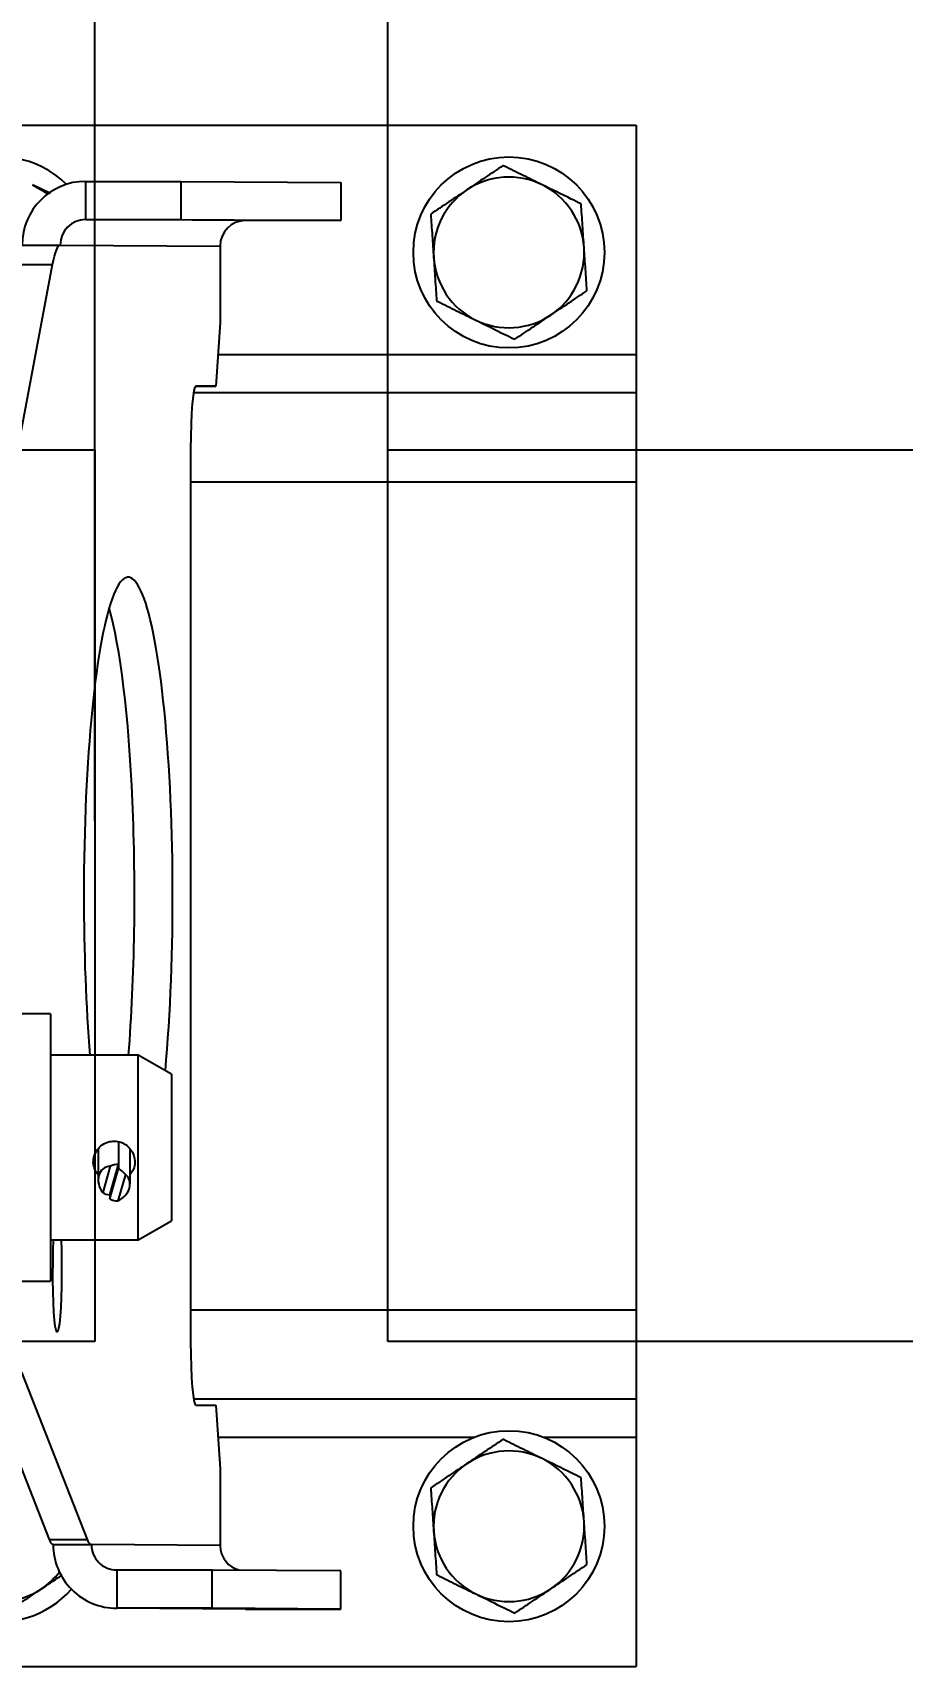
# Model space of a CAD drawing. Header units: millimetres. Extents: x -939 to 77961, y -54291 to 1503.
# Drawn here: x 33927.2 to 34063.8, y -10265.3 to -10008.8 of the extents above; entities that cross this region are included whole.
import ezdxf

# ---------------------------------------------------------------- set-up
doc = ezdxf.new("R2010")
doc.units = ezdxf.units.MM
doc.layers.add('01-Dimension', color=4, linetype='Continuous')
doc.styles.add('GreenexSolar', font='gbeitc.shx', dxfattribs={"width": 0.8, "height": 563.571429})
doc.dimstyles.new('GreenexSolar', dxfattribs={"dimtxt": 3, "dimasz": 1, "dimexe": 0.18, "dimexo": 0.0625, "dimgap": 0.09, "dimtad": 1, "dimtih": 1, "dimtoh": 1, "dimdec": 0, "dimzin": 0, "dimdsep": 46, "dimtxsty": 'GreenexSolar', "dimblk": 'ARCHTICK', "dimcen": 0.09, "dimclrd": 4, "dimclre": 4, "dimclrt": 3, "dimadec": 0, "dimazin": 0, "dimtfac": 1, "dimtdec": 4, "dimtofl": 0, "dimtmove": 0, "dimatfit": 3, "dimfxl": 1, "dimtolj": 1, "dimtzin": 0, "dimarcsym": 0})

# ---------------------------------------------------------------- blocks, each defined once
blk = doc.blocks.new('*U104')
at = {"color": 7, "linetype": 'Continuous', "lineweight": 25}
for p, q in [((57, 121), (177, 121)), ((177, 121), (177, 85)), ((84.99, 110.26), (82.21, 111.63)), ((90.54, 112.15), (105.5, 112.15)), ((90.54, 106.15), (90.54, 112.15)), ((105.5, 112.15), (105.5, 106.15)), ((105.5, 112.15), (130.61, 112)), ((130.61, 112), (130.61, 106)), ((115.65, 106), (90.54, 106.15)), ((90.54, 106.15), (105.5, 106.15)), ((105.5, 106.15), (130.61, 106)), ((130.61, 106), (115.65, 106)), ((80.56, 102.15), (86.55, 102.15)), ((86.55, 102.15), (111.66, 102)), ((111.66, 102), (111.66, 90)), ((76.46, 52.22), (85.34, 99.08)), ((79.35, 99.08), (85.34, 99.08)), ((111.66, 90), (110.96, 80)), ((177, 85), (177, 79)), ((107.77, 80), (110.96, 80)), ((110.96, 80), (107.82, 80.02)), ((107.48, 79), (177, 79)), ((177, 79), (177, 65)), ((106.99, 68.03), (106.99, -67.97)), ((177, 65), (177, -65)), ((85, -18.54), (75.79, -18.54)), ((85, -18.54), (85, -60.54)), ((98.8, -25.04), (85, -25.04)), ((104, -28.04), (98.8, -25.04)), ((98.8, -25.22), (98.8, -25.04)), ((98.8, -54.04), (98.8, -25.22)), ((104, -28.04), (104, -51.04)), ((92.5, -39.76), (92.5, -44.62)), ((95.68, -38.65), (95.68, -42.85)), ((95.68, -38.65), (95.68, -42.22)), ((97.5, -45.24), (97.5, -39.78)), ((94.39, -42.48), (93.21, -46.6)), ((94.32, -46.97), (95.68, -42.22)), ((94.32, -47.6), (95.68, -42.85)), ((96.79, -43.78), (95.61, -47.89)), ((94.32, -46.96), (94.32, -47.6)), ((98.8, -54.04), (104, -51.04)), ((85, -54.04), (98.8, -54.04)), ((75.69, -60.54), (85, -60.54)), ((177, -65), (177, -79)), ((90.82, -101.1), (80.52, -74.82)), ((107.49, -79), (177, -79)), ((177, -79), (177, -85)), ((84.83, -101.1), (76.85, -80.72)), ((107.82, -79.98), (110.96, -80)), ((110.96, -80), (111.66, -90)), ((177, -85), (177, -121)), ((111.66, -90), (111.66, -102)), ((84.83, -101.1), (90.82, -101.1)), ((85.44, -101.88), (91.43, -101.88)), ((111.66, -102), (91.43, -101.88)), ((110.38, -105.88), (95.42, -105.88)), ((95.42, -105.88), (95.42, -111.88)), ((110.38, -111.88), (110.38, -105.88)), ((130.61, -106), (110.38, -105.88)), ((130.61, -112), (130.61, -106)), ((110.38, -111.88), (95.42, -111.88)), ((115.65, -112), (95.42, -111.88)), ((130.61, -112), (110.38, -111.88)), ((115.65, -112), (130.61, -112)), ((61.65, -121), (177, -121))]:
    blk.add_line(p, q, dxfattribs=at)
at = {"color": 8, "linetype": 'Continuous', "lineweight": 25}
for p, q in [((111.31, 85), (177, 85)), ((106.99, 65), (177, 65)), ((106.99, -65), (177, -65)), ((111.31, -85), (151.61, -85)), ((162.39, -85), (177, -85))]:
    blk.add_line(p, q, dxfattribs=at)
at = {"color": 7, "linetype": 'Continuous', "lineweight": 25, "flags": 128}
for points in [[(82.21, 111.63), (83.55, 110.85), (84.53, 110.13)], [(85.34, 99.08), (85.49, 99.79), (85.63, 100.42), (85.78, 100.95), (85.93, 101.38), (86.09, 101.72), (86.24, 101.96), (86.39, 102.11), (86.55, 102.15)], [(107.82, 80.02), (107.68, 79.84), (107.54, 79.3), (107.4, 78.41), (107.28, 77.22), (107.18, 75.74), (107.1, 74.02), (107.04, 72.13), (107, 70.11), (106.99, 68.03)], [(86.68, -54.04), (86.73, -55.67), (86.75, -57.54), (86.75, -59.44), (86.73, -61.3), (86.68, -63.07), (86.61, -64.67), (86.52, -66.04), (86.41, -67.15), (86.29, -67.94), (86.16, -68.39), (86.03, -68.48), (85.89, -68.21), (85.77, -67.58), (85.65, -66.63), (85.55, -65.39), (85.47, -63.89), (85.41, -62.2), (85.37, -60.38), (85.36, -58.49), (85.36, -58.49)], [(106.99, -67.97), (107, -70.06), (107.04, -72.08), (107.1, -73.98), (107.18, -75.69), (107.28, -77.17), (107.4, -78.37), (107.54, -79.25), (107.68, -79.8), (107.82, -79.98)]]:
    blk.add_lwpolyline(points, dxfattribs=at)
at = {"color": 7, "linetype": 'Continuous', "lineweight": 25}
for centre in [(157, 101), (157, -99)]:
    blk.add_circle(centre, 15, dxfattribs=at)
for centre, radius, start, end in [((77, 101), 15, 45.4389, 255.4897), ((90.55, 102.17), 9.99, 90.072, 180.0695), ((157, 101), 11.83, 123.875, 183.875), ((157, 101), 11.83, 63.875, 123.875), ((157, 101), 11.83, 3.875, 63.875), ((90.54, 102.16), 4, 90.072, 180.0695), ((115.65, 102), 4, 90.072, 180.0695), ((157, 101), 11.83, 183.875, 243.875), ((157, 101), 11.83, 303.875, 3.875), ((157, 101), 11.83, 243.875, 303.875), ((213.81, -58.36), 128.45, 178.0736, 180.0563), ((157, -99), 11.83, 63.875, 123.875), ((157, -99), 11.83, 123.875, 183.875), ((157, -99), 11.83, 3.875, 63.875), ((157, -99), 11.83, 183.875, 243.875), ((157, -99), 11.83, 303.875, 3.875), ((85.83, -100.94), 1.01, 189.1042, 247.3709), ((95.43, -101.89), 9.99, 179.9299, 269.9321), ((91.82, -100.94), 1.01, 189.1042, 247.3709), ((95.42, -101.88), 3.99, 179.9299, 269.9321), ((115.66, -102.01), 4, 179.9568, 257.0483), ((77, -99), 11.83, 303.875, 322.6787), ((77, -99), 11.84, 243.875, 303.875), ((77, -99), 15, 255.4897, 318.8323), ((157, -99), 11.83, 243.875, 303.875)]:
    blk.add_arc(centre, radius, start, end, dxfattribs=at)
for centre, major_axis, ratio, start_param, end_param in [((97.22, 0), (-0.01, 50), 0.139513, 4.130143, 7.853085), ((91.23, 0), (-0.01, 50), 0.139513, 4.187777, 5.839764), ((97.22, 0), (-0.01, 50), 0.139513, 1.5699, 2.095378), ((95, -45.15), (-1.66, 2.31), 0.807695, 5.804743, 7.898214), ((95, -44.59), (2.11, 1.7), 0.789618, 0.729756, 1.253017), ((95, -45.22), (-1.66, 2.32), 0.806084, 4.756402, 5.279663), ((95, -45.78), (2.11, 1.69), 0.791402, 4.394314, 6.487785), ((95, -44.59), (2.11, 1.7), 0.789618, 3.346488, 3.869749), ((95, -45.22), (-1.66, 2.32), 0.806084, 2.13967, 2.662931)]:
    blk.add_ellipse(centre, major_axis=major_axis, ratio=ratio, start_param=start_param, end_param=end_param, dxfattribs=at)
for points, knots in [([(156.08, 114.63), (155.14, 114.01), (153.26, 112.75), (151.36, 111.47), (150.4, 110.83)], [0, 0, 0, 0, 0.4981128, 1, 1, 1, 1]), ([(162.21, 111.63), (161.21, 112.11), (159.21, 113.1), (157.17, 114.1), (156.13, 114.61), (156.08, 114.63)], [0, 0, 0, 0, 0.484448, 0.973031, 1, 1, 1, 1]), ([(150.4, 110.83), (149.46, 110.19), (147.55, 108.91), (145.67, 107.65), (144.73, 107.02)], [0, 0, 0, 0, 0.497781, 1, 1, 1, 1]), ([(168.35, 108.62), (167.83, 108.87), (165.81, 109.86), (163.75, 110.87), (162.21, 111.63)], [0, 0, 0, 0, 0.253067, 1, 1, 1, 1]), ([(168.81, 101.8), (168.73, 102.94), (168.58, 105.23), (168.42, 107.48), (168.35, 108.62)], [0, 0, 0, 0, 0.497781, 1, 1, 1, 1]), ([(144.73, 107.02), (144.81, 105.89), (144.96, 103.64), (145.11, 101.35), (145.19, 100.2)], [0, 0, 0, 0, 0.498113, 1, 1, 1, 1]), ([(145.19, 100.2), (145.27, 99.06), (145.42, 96.77), (145.58, 94.52), (145.65, 93.38)], [0, 0, 0, 0, 0.497781, 1, 1, 1, 1]), ([(169.27, 94.98), (169.19, 96.11), (169.04, 98.36), (168.89, 100.65), (168.81, 101.8)], [0, 0, 0, 0, 0.498113, 1, 1, 1, 1]), ([(163.6, 91.17), (164.54, 91.81), (166.45, 93.09), (168.33, 94.35), (169.27, 94.98)], [0, 0, 0, 0, 0.497781, 1, 1, 1, 1]), ([(145.65, 93.38), (145.71, 93.36), (146.74, 92.85), (148.78, 91.85), (150.78, 90.87), (151.79, 90.37)], [0, 0, 0, 0, 0.026969, 0.511714, 1, 1, 1, 1]), ([(151.79, 90.37), (153.33, 89.62), (155.38, 88.61), (157.41, 87.62), (157.92, 87.37)], [0, 0, 0, 0, 0.746933, 1, 1, 1, 1]), ([(157.92, 87.37), (158.86, 87.99), (160.74, 89.25), (162.64, 90.53), (163.6, 91.17)], [0, 0, 0, 0, 0.4981128, 1, 1, 1, 1]), ([(92.5, -43.84), (92.3, -43.56), (91.88, -42.98), (91.68, -41.91), (91.83, -40.83), (92.32, -39.85), (93.11, -39.07), (94.05, -38.61), (94.71, -38.55), (95, -38.53)], [0, 0, 0, 0, 0.144612, 0.293681, 0.439488, 0.584804, 0.733035, 0.883312, 1, 1, 1, 1]), ([(95, -38.53), (95.36, -38.57), (96.08, -38.64), (97.05, -39.2), (97.79, -40.02), (98.23, -41.05), (98.3, -42.14), (98.05, -43.11), (97.67, -43.59), (97.5, -43.8)], [0, 0, 0, 0, 0.14703, 0.293969, 0.443264, 0.594187, 0.742598, 0.888365, 1, 1, 1, 1]), ([(156.08, -85.37), (155.14, -85.99), (153.26, -87.25), (151.36, -88.53), (150.4, -89.17)], [0, 0, 0, 0, 0.498113, 1, 1, 1, 1]), ([(162.21, -88.37), (161.21, -87.89), (159.21, -86.9), (157.17, -85.9), (156.13, -85.39), (156.08, -85.37)], [0, 0, 0, 0, 0.484448, 0.973031, 1, 1, 1, 1]), ([(150.4, -89.17), (149.46, -89.81), (147.55, -91.09), (145.67, -92.35), (144.73, -92.98)], [0, 0, 0, 0, 0.497781, 1, 1, 1, 1]), ([(168.35, -91.38), (167.83, -91.13), (165.81, -90.14), (163.75, -89.13), (162.21, -88.37)], [0, 0, 0, 0, 0.253067, 1, 1, 1, 1]), ([(168.81, -98.2), (168.73, -97.06), (168.58, -94.77), (168.42, -92.52), (168.35, -91.38)], [0, 0, 0, 0, 0.497781, 1, 1, 1, 1]), ([(144.73, -92.98), (144.81, -94.11), (144.96, -96.36), (145.11, -98.65), (145.19, -99.8)], [0, 0, 0, 0, 0.498113, 1, 1, 1, 1]), ([(145.19, -99.8), (145.27, -100.94), (145.42, -103.23), (145.58, -105.48), (145.65, -106.62)], [0, 0, 0, 0, 0.497781, 1, 1, 1, 1]), ([(169.27, -105.02), (169.19, -103.89), (169.04, -101.64), (168.89, -99.35), (168.81, -98.2)], [0, 0, 0, 0, 0.498113, 1, 1, 1, 1]), ([(163.6, -108.83), (164.54, -108.19), (166.45, -106.91), (168.33, -105.65), (169.27, -105.02)], [0, 0, 0, 0, 0.497781, 1, 1, 1, 1]), ([(83.6, -108.83), (84.55, -108.19), (85.63, -107.46), (86.7, -106.74), (86.84, -106.65)], [0, 0, 0, 0, 0.874762, 1, 1, 1, 1]), ([(145.65, -106.62), (145.71, -106.64), (146.74, -107.15), (148.78, -108.15), (150.78, -109.13), (151.79, -109.63)], [0, 0, 0, 0, 0.026969, 0.511714, 1, 1, 1, 1]), ([(77.92, -112.63), (78.86, -112.01), (80.74, -110.75), (82.64, -109.47), (83.6, -108.83)], [0, 0, 0, 0, 0.498113, 1, 1, 1, 1]), ([(151.79, -109.63), (153.33, -110.38), (155.38, -111.39), (157.41, -112.38), (157.92, -112.63)], [0, 0, 0, 0, 0.7469333, 1, 1, 1, 1]), ([(157.92, -112.63), (158.86, -112.01), (160.74, -110.75), (162.64, -109.47), (163.6, -108.83)], [0, 0, 0, 0, 0.498113, 1, 1, 1, 1])]:
    blk.add_open_spline(points, degree=3, knots=knots, dxfattribs=at)
blk = doc.blocks.new('_ArchTick')
at = {"color": 0, "linetype": 'ByBlock', "const_width": 0.15}
blk.add_lwpolyline([(-0.5, -0.5), (0.5, 0.5)], dxfattribs=at)
blk = doc.blocks.new('*D175')
at = {"layer": '01-Dimension', "color": 4, "lineweight": -2, "transparency": 16777216}
for p, q in [((21237, -10132.54), (21237, -8231.9)), ((33937, -10132.54), (33937, -8231.9)), ((21237, -8265.71), (33937, -8265.71))]:
    blk.add_line(p, q, dxfattribs=at)
at = {"layer": 'Defpoints', "color": 0, "transparency": 16777216}
for p in [(33937, -8265.71), (21237, -10144.29), (33937, -10144.29)]:
    blk.add_point(p, dxfattribs=at)
at = {"layer": '01-Dimension', "color": 4, "lineweight": -2, "transparency": 16777216, "xscale": 187.8571428571429, "yscale": 187.8571428571429, "zscale": 187.8571428571429, "rotation": 180}
blk.add_blockref('_ArchTick', (21237, -8265.71), dxfattribs=at)
at = {"layer": '01-Dimension', "color": 4, "lineweight": -2, "transparency": 16777216, "xscale": 187.8571428571429, "yscale": 187.8571428571429, "zscale": 187.8571428571429}
blk.add_blockref('_ArchTick', (33937, -8265.71), dxfattribs=at)
at = {"layer": '01-Dimension', "color": 3, "transparency": 16777216, "insert": (27587, -7967.02), "char_height": 563.571, "attachment_point": 5, "style": 'GreenexSolar'}
blk.add_mtext('\\A1;12700', dxfattribs=at)
blk = doc.blocks.new('*D176')
at = {"layer": '01-Dimension', "color": 4, "lineweight": -2, "transparency": 16777216}
for p, q in [((33983, -10132.54), (33983, -8231.9)), ((46683, -10132.54), (46683, -8231.9)), ((33983, -8265.71), (46683, -8265.71))]:
    blk.add_line(p, q, dxfattribs=at)
at = {"layer": 'Defpoints', "color": 0, "transparency": 16777216}
for p in [(46683, -8265.71), (33983, -10144.29), (46683, -10144.29)]:
    blk.add_point(p, dxfattribs=at)
at = {"layer": '01-Dimension', "color": 4, "lineweight": -2, "transparency": 16777216, "xscale": 187.8571428571429, "yscale": 187.8571428571429, "zscale": 187.8571428571429, "rotation": 180}
blk.add_blockref('_ArchTick', (33983, -8265.71), dxfattribs=at)
at = {"layer": '01-Dimension', "color": 4, "lineweight": -2, "transparency": 16777216, "xscale": 187.8571428571429, "yscale": 187.8571428571429, "zscale": 187.8571428571429}
blk.add_blockref('_ArchTick', (46683, -8265.71), dxfattribs=at)
at = {"layer": '01-Dimension', "color": 3, "transparency": 16777216, "insert": (40333, -7967.02), "char_height": 563.571, "attachment_point": 5, "style": 'GreenexSolar'}
blk.add_mtext('\\A1;12700', dxfattribs=at)
blk = doc.blocks.new('*D179')
at = {"layer": '01-Dimension', "color": 4, "lineweight": -2, "transparency": 16777216}
for p, q in [((3945, -10132.54), (3945, -6353.33)), ((63825, -10132.54), (63825, -6353.33)), ((3945, -6387.14), (63825, -6387.14))]:
    blk.add_line(p, q, dxfattribs=at)
at = {"layer": 'Defpoints', "color": 0, "transparency": 16777216}
for p in [(63825, -6387.14), (3945, -10144.29), (63825, -10144.29)]:
    blk.add_point(p, dxfattribs=at)
at = {"layer": '01-Dimension', "color": 4, "lineweight": -2, "transparency": 16777216, "xscale": 187.8571428571429, "yscale": 187.8571428571429, "zscale": 187.8571428571429, "rotation": 180}
blk.add_blockref('_ArchTick', (3945, -6387.14), dxfattribs=at)
at = {"layer": '01-Dimension', "color": 4, "lineweight": -2, "transparency": 16777216, "xscale": 187.8571428571429, "yscale": 187.8571428571429, "zscale": 187.8571428571429}
blk.add_blockref('_ArchTick', (63825, -6387.14), dxfattribs=at)
at = {"layer": '01-Dimension', "color": 3, "transparency": 16777216, "insert": (33885, -6088.45), "char_height": 563.571, "attachment_point": 5, "style": 'GreenexSolar'}
blk.add_mtext('\\A1;59880', dxfattribs=at)

msp = doc.modelspace()

# ---------------------------------------------------------------- linework, layer by layer
for points in [[(21237, -10214.29), (21237, -10074.29), (33937, -10074.29), (33937, -10214.29)], [(33983, -10214.29), (33983, -10074.29), (46683, -10074.29), (46683, -10214.29)]]:
    msp.add_lwpolyline(points, close=True)

# ---------------------------------------------------------------- block references
msp.add_blockref('*U104', (33845, -10144.29))

# ---------------------------------------------------------------- dimensions: what is measured, and where the dimension line sits
at = {"layer": '01-Dimension'}
for base, p1, p2, picture, middle in [((63825, -6387.14), (3945, -10144.29), (63825, -10144.29), '*D179', (33885, -6088.45)), ((33937, -8265.71), (21237, -10144.29), (33937, -10144.29), '*D175', (27587, -7967.02)), ((46683, -8265.71), (33983, -10144.29), (46683, -10144.29), '*D176', (40333, -7967.02))]:
    dim = msp.add_linear_dim(base=base, p1=p1, p2=p2, dimstyle='GreenexSolar', override={"dimscale": 187.857143}, dxfattribs=at)
    dim.commit()
    dim.dimension.update_dxf_attribs({"geometry": picture, "text_midpoint": middle})

doc.saveas('drawing.dxf')
